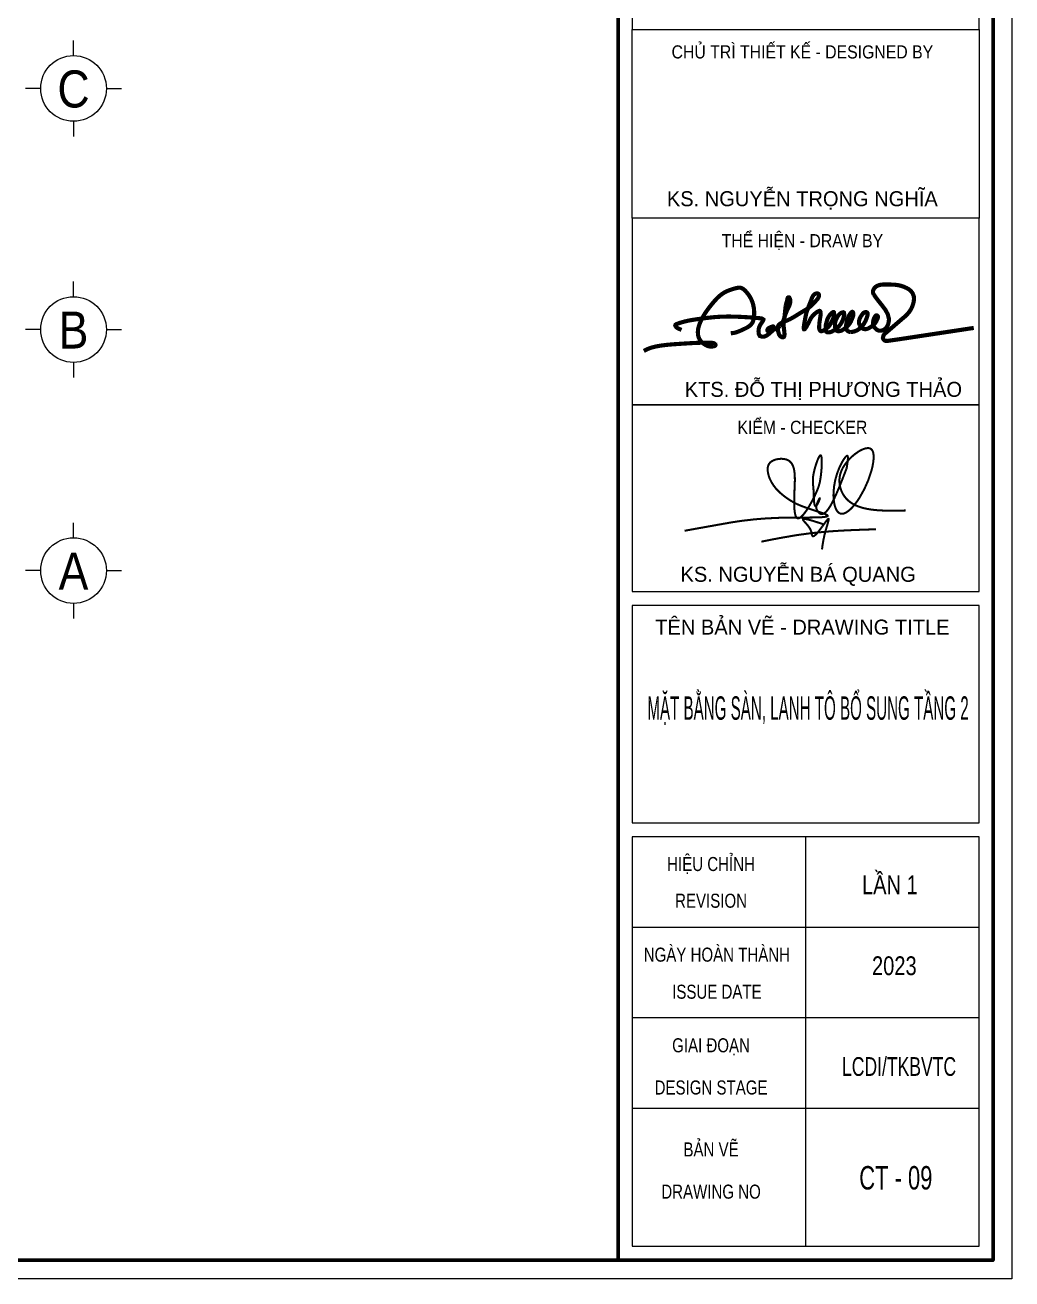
# Model space of a CAD drawing. Header units: millimetres. Extents: x -519517 to -431282, y -372679 to 113618.
# Drawn here: x -446014 to -431282, y -291019 to -272295 of the extents above; entities that cross this region are included whole.
import ezdxf
from ezdxf.enums import TextEntityAlignment as Align

# ---------------------------------------------------------------- set-up
doc = ezdxf.new("R2010")
doc.units = ezdxf.units.MM
doc.header["$LTSCALE"] = 5
doc.linetypes.add('CENTER2', pattern=[28.574999999999996, 19.05, -3.174999999999999, 3.174999999999999, -3.174999999999999])
doc.layers.get('0').update_dxf_attribs({"linetype": 'CENTER2'})
for name, color, linetype, lineweight in [('Khungten_LCDI', 7, 'Continuous', 25), ('LC ISO', 153, 'Continuous', 13), ('LC Net dam 1', 30, 'Continuous', 30), ('LC Net manh', 9, 'Continuous', 5), ('LC Net thay', 7, 'Continuous', 25), ('LC Text1', 3, 'Continuous', 20)]:
    doc.layers.add(name, color=color, linetype=linetype, lineweight=lineweight)
doc.styles.add('Khungten', font='VHAVAN.TTF', dxfattribs={"width": 0.9, "height": 5000})
doc.styles.add('LC 1', font='VHAVANB.TTF')
doc.styles.add('Title', font='VHBLACK.TTF')
doc.styles.add('VnAvantH', font='VHAVANB.TTF', dxfattribs={"width": 0.6})

# ---------------------------------------------------------------- blocks, each defined once
blk = doc.blocks.new('NGUYEN BA QUANG')
at = {"layer": 'LC ISO', "const_width": 54.00000000000001}
for points in [[(906.2382642981156, 1113.709387272364, 0.006821204782074861), (929.3664235677952, 1272.305725077778, 0.01177449647206627), (936.5019769520677, 1340.159588555165, 0.02626635318712198), (938.3232988356631, 1394.280285522138, 0.05210349315538394), (935.1362116969995, 1423.104631731956, 0.0767832397537057), (930.4281799584005, 1435.645017707051, 0.1639711312044803), (923.3951719382512, 1442.177143333858, 0.1700421894479598), (913.8775669745028, 1442.260324681876, 0.0804787467134827), (902.0638656233914, 1436.194729996001, 0.05585002304775516), (880.7169085219448, 1416.791003873979, 0.03105632320966718), (847.1146505125016, 1374.620668712159, 0.02520316896245004), (790.7418576052241, 1285.532951687463, 0.1161289833232784), (556.192337452052, 475.6461918307759, 0.0619740878534032), (575.4511275624354, 166.4681158607418, 0.04536466506679582), (610.1467278384062, 47.08867641887628, 0.07067632808432932), (659.9036252752649, -41.19088657893008, 0.09141479981049583), (709.7219259955036, -85.57871332007926, 0.146905103300193), (783.412819844516, -103.8065416412719, 0.06844753349195222), (832.8775032239337, -94.80129903793568, 0.04963584310175265), (885.4953169405726, -71.99952171795303, 0.05398590251606135), (978.4340931241004, -6.039094294857932, 0.02920929145936803), (1055.770838223843, 69.23858372721588, 0.02130438572321334), (1134.093271468044, 161.970414266194, 0.02549093279238358), (1250.056426366004, 328.6372853993089, 0.06887327965480822), (1560.71755165333, 1026.698734858248, 0.01772986867585869), (1596.423822711118, 1171.049911345006, 0.03769732555598621), (1623.732949080271, 1368.210435102461, 0.02903705367099926), (1623.492576731731, 1452.896334537509, 0.04287987065683749), (1612.707492836858, 1525.13190782693, 0.06672644180491556), (1590.416631502465, 1582.526591583446, 0.1004945659195724), (1555.658926835376, 1622.689822419576, 0.1118714799712033), (1507.790730536906, 1643.611139487417, 0.05463110627537568), (1469.293329368144, 1647.092779967352, 0.04117910092137147), (1426.369218068912, 1642.780848260212, 0.04560995381358889), (1355.263866422441, 1622.789591019449, 0.04967005442666559), (1224.85958513983, 1557.559348550218, 0.109428770350453), (829.0577193203226, 1164.446508786263, 0.05046970122450359), (753.1878892433433, 1012.310292445298, 0.3681263292270148), (1079.034315203307, 155.7475817831291, 0.04065477441221551), (1222.588264185588, 89.57206983858487, 0.03144098274845051), (1382.567851312071, 41.73820587448427, 0.02350305092233591), (1556.509230861129, 9.494742693699664, 0.01708387394488401), (1741.948557111127, -9.909566900751088, 0.01193550630204759), (1936.421984340452, -19.22597010593745, 0.009133379972890996), (2205.51443450256, -20.71078428751207, 0.002915431525694136), (2480.447111560394, -15.67412363161566)], [(-3415.742459651906, -556.7514558557596, -0.001023268828116874), (-2230.73197725003, -344.8015073748538, -0.00838490452658571), (-1868.521439806333, -289.1159269686614, -0.02611389208118788), (-905.2891554434455, -211.6814682685072, -0.007165948777721536), (-491.0001880329091, -204.5163767106133, 0.001773479576378031), (-48.71086073680999, -203.1471858338919, 0.00973610555286447), (199.6393093123679, -196.9934690528898, 0.02577296845578685), (331.4393863478017, -185.5494115001929, 0.05446494388398628), (383.4665701761078, -173.3240845330583, 0.09182996763057781), (396.74730456418, -165.5638024612854, 0.3862621601166717), (398.8951636805486, -151.6118274983601, 0.1297930560241622), (378.6911755427227, -134.7095362617983, 0.0368009035836649), (321.0605493690655, -107.8264300745504, 0.01612787132439147), (183.7681661881652, -59.20729604910593, -0.006735657259071316), (-182.9539282377555, 61.67741038647364, -0.02392360503478572), (-416.3827062858982, 154.3740509006311, -0.04678547136346928), (-684.018369304581, 310.309586718824, -0.04150942969645631), (-918.4566112378343, 503.4894580390828, -0.09267804553477087), (-1135.537844303098, 812.5426166584948, -0.07777848738319518), (-1198.611427295215, 1035.063237065042, -0.07010647017399217), (-1195.551406124149, 1141.488491662225, -0.2015724058602932), (-1106.260531183911, 1285.650931672368, -0.09188682522042661), (-982.2227683426909, 1343.149300428951, -0.1188505876684561), (-731.8352708703042, 1351.425179531914, -0.227561029150303), (-542.7326310702765, 1207.756841431808, -0.05571639582425443), (-508.2293968836839, 1120.818865340465, -0.03574126413348661), (-487.4975763470256, 1018.975198905071, -0.02275654796647826), (-477.6939686054584, 904.4984659980109, -0.01867768323706646), (-477.259454113916, 714.0677317237132, 0.005361486166948599), (-492.6080748176137, 294.090697506821, 0.0225005832147527), (-487.0213185714547, 24.79991792020155, 0.02495605311934028), (-473.7789010750657, -85.49479227937991, 0.05187800990696231), (-451.2908626736407, -168.8656130375748, 0.08400365225806575), (-427.3289061583901, -208.9018523251871, 0.3026989583961548), (-372.1687413219161, -224.1417100875988, 0.09102839739786561), (-330.8322856532441, -203.5108787281788, 0.04576941829780168), (-284.8151406770594, -164.0440301059571, 0.03140743097482861), (-218.3378388451911, -87.18964781917748, 0.0264731876660429), (-113.6651239115272, 65.8979201776092, 0.03887828751683983), (123.9474605443665, 530.2758222458069, 0.0633875373591097), (206.6182869370914, 831.332869242091, 0.03037666214562491), (242.6143374946241, 1235.635993007862, 0.01939502723221942), (241.3568486632939, 1350.386835473095, 0.05085700761156814), (230.7066233511541, 1429.385620400688, 0.08925886774017966), (221.3408620441005, 1450.651058408141, 0.446192699033484), (201.6803199312762, 1454.428646674874, 0.08967016257334362), (185.0045353355399, 1437.581856018543, 0.04831518423442303), (156.1810004511462, 1387.977249124146, 0.0245678345197167), (114.1570094655926, 1287.599130742281, 0.0370870105852887), (24.37014530329543, 971.10249290918, 0.06811048506690111), (6.634936000578818, 722.0080484465288, 0.007403814394553052), (18.86254756404196, 571.4922636943229, -0.009820520249535426), (27.02575199130479, 442.1574602796463, 0.01377480187220938), (37.76570182202704, 214.3319147947477, 0.02399139652713657), (45.68948435918901, 153.6963684717775, 0.06864153187625571), (58.13497058269786, 112.5024933191889, 0.1684949314484489), (71.28458569604845, 98.62060262821615, 0.1904720302184289), (82.1983419411863, 99.12544360134052, 0.1357525685473833), (102.1500783606516, 116.4798127115355, 0.0425465264384966), (133.0607046513232, 164.890999053925, 0.03724681052758359), (184.7513077614894, 280.2390169332793, 0.08346179489859955), (192.0964624564749, 310.3624427118921, 0.7523962487026183), (188.5505708976125, 311.1480921158509, 0.07710326428576783), (169.9386847160185, 286.3506420671183, 0.06777754869053806), (106.2762584052598, 134.8627856008243, 0.07964221606168705), (97.11803217812485, 52.09558397092042, 0.07615012902177906), (107.1749798443016, 11.77334379710373, 0.09081810996018269), (167.5601890659964, -77.41382955442532, 0.1629918974448149), (232.5434472569013, -110.7428657877899, 0.1345345907090543), (286.9619776733834, -101.1632698900648, 0.04613473089311346), (314.9148386494944, -85.2917059364263, 0.05889992605639312), (372.1858511918817, -33.20172897129669, 0.03344636081905821), (431.1147165937909, 43.59513613561285, 0.02049285360898499), (491.5063933423044, 142.1921966617228, 0.01893084446634921), (584.4100264305725, 324.6047635312425, 0.012314747466873), (711.5809894745271, 616.9930712472124, 0.006261975924166463), (906.2382642981229, 1113.709387272364)], [(273.5069862953005, -379.6265265482361, 0.002583589471149279), (98.6858570232107, -322.4545898970973, 0.004829212876138576), (-9.140757654258778, -288.9516493468836, 0.009549268742896229), (-103.8861650758427, -262.3662346226047, 0.02018964512143505), (-180.3178823391918, -245.4653560545412, 0.02039080733822667), (-210.030956254539, -241.5113085573539, 0.03779208156076497), (-233.2034265419488, -241.0160239730612, 0.08389058355718805), (-249.181232838615, -244.3253785930283, 0.1298664005104537), (-256.0496311302068, -249.512255242269, 0.1706472609568477), (-258.2271902573821, -257.1797134181252, 0.0741418097433781), (-256.9367273477883, -263.7414758689119, 0.04333022544378234), (-253.4272373590329, -271.4926647789835, 0.03898213506768449), (-240.4898578920383, -290.4152512596047, 0.01838143936715648), (-209.4114435354877, -326.6878785700246, -0.00614457368808996), (-154.9314100915108, -387.9240764445276, -0.01716142362355488), (-111.5782992732311, -441.9616064683651, -0.02917932746616484), (-72.33556495999619, -501.6273440412187, -0.05627668711859957), (-39.24854109179068, -576.7616233160952, -0.02541612563918485), (-31.07435968748905, -610.0984959667257, -0.003247426930573574), (-23.54134462146067, -651.5856609328766, 0.03331552814876149), (-17.5691758126286, -676.7936901688226, 0.05563147195772989), (-12.21683856116397, -689.2109160313266, 0.08752108743613793), (-5.285343057799764, -697.5322425993509, 0.158279770782921), (7.912478522084712, -702.7649958976835, 0.07776982487074056), (18.42066456134125, -701.7802183550375, 0.05149525642811281), (30.17063013827101, -697.5044527213031, 0.04838032487659783), (49.88779429096394, -685.4595185412618, 0.02792000497866766), (71.79179451411983, -667.3966761485208, 0.02121534791074225), (103.7692175545471, -635.3898742488818, 0.01275748010887483), (138.1231757512614, -596.1361972852028, 0.01135363225152305), (192.2211496975924, -527.9823266261083, 0.005945326491445629), (264.6100631347999, -430.155121290969, -0.007903619690714288), (359.7145691134028, -300.5607676876243, -0.01148330057469655), (384.3675966664359, -269.8244740601804, -0.02782250004930501), (404.0571742248776, -248.6063577198365, -0.06696102629205983), (415.0476274738921, -240.1255715803418, -0.1235452428722631), (420.3737641911757, -238.4734149208816, -0.248584094680431), (423.9742472370144, -240.3082719536324, -0.1208396114824122), (425.8282025436438, -245.6936594908475, -0.06459661312201433), (425.6305849657874, -259.8493048307719, -0.02700827915941287), (420.5898580810153, -288.5259679210722, -0.01130616100148826), (411.1827610912896, -326.251105666277, -0.007084813019538475), (384.0403472986018, -419.4460164386837, 0.007773290434898449), (340.101061963107, -568.922981152893, 0.03161987238243393), (265.5989171810015, -923.0332083953544, 0.004794833107784158), (247.7879085281857, -1054.90964259312)], [(-1368.076078839847, -846.5769282116671, -0.004051470173590949), (-800.4800903758942, -737.2419130066992, -0.02638426695731388), (342.335443126276, -582.3521773445827, -0.006338858096324619), (726.2489689903141, -555.6118707723508, -0.004215207665118923), (1111.128757939417, -536.955526556645, -0.002629152913625729), (1689.414704448123, -517.0549725896271)]]:
    blk.add_lwpolyline(points, format="xyb", dxfattribs=at)
blk = doc.blocks.new('CK THAO')
at = {"layer": 'LC ISO', "const_width": 60}
for points in [[(21873, -82516.5), (21924.49245244865, -82491.48310041524), (21949.89648670994, -82480.92774329885), (21968.99353333256, -82474.01487025728), (21981.04237899887, -82470.0547453236), (21990.58768418347, -82467.11923826065), (22001.23201307422, -82464.04211422833), (22014.26782260224, -82460.5363894281), (22024.60823726863, -82457.94566255245), (22037.37801075747, -82454.95848199574), (22057.15047079375, -82450.74735744444), (22068.02315731006, -82448.62200752163), (22079.81286972072, -82446.45191371176), (22096.76104069723, -82443.54796631228), (22128.94183523781, -82438.5963080667), (22158.62508387734, -82434.56585331164), (22189.03803444053, -82430.91013418691), (22205.40696445529, -82429.12059525833), (22224.51697925455, -82427.17294854432), (22243.93928424179, -82425.33468338265), (22262.02029254565, -82423.73713918464), (22279.97948948614, -82422.24566264419), (22303.56843139337, -82420.40939812077), (22335.90018537153, -82418.07032296936), (22363.04802304882, -82416.21725596837), (22376.05633737208, -82415.35213121709), (22394.47650777565, -82414.14110325901), (22447.88603236436, -82410.6981638741), (22470.45573489956, -82409.28515252186), (22493.55265418666, -82407.87304327238), (22518.40667677132, -82406.39866861608), (22535.41046787731, -82405.4209177492), (22561.39112546433, -82403.98249012725), (22594.88756076767, -82402.24240534537), (22630.04814088243, -82400.58084295089), (22651.00755876348, -82399.68488435903), (22665.98456968791, -82399.09389115886), (22681.46632156982, -82398.53049480387), (22688.01024524011, -82398.30794653499), (22696.01723522814, -82398.04900872169), (22704.49389485676, -82397.79167118395), (22709.0045623946, -82397.66208042583), (22714.99994815817, -82397.49804816415), (22720.99610658917, -82397.34370281498), (22728.99216968779, -82397.15364420786), (22735.98981198816, -82397.00279359015), (22743.48837472077, -82396.85800093827), (22748.99614664686, -82396.76327446906), (22755.49529821131, -82396.66474813352), (22768.00248775648, -82396.57044190168), (22776.49232123639, -82396.27431855869), (22788.45625563417, -82395.90131611697), (22796.47468312579, -82395.71111039443), (22808.49708960506, -82395.5682808618), (22816.50449866599, -82395.5988792793), (22822.0069863232, -82395.69143460186), (22831.02253304404, -82395.99000795394), (22831.02253304404, -82395.99000795394), (22843.47960014209, -82396.75541813893), (22860.41640807824, -82398.59741201423), (22874.69315236186, -82401.02249078867), (22884.74396499469, -82403.3878632335), (22887.8720749622, -82404.37222137507), (22889.34864322378, -82404.90284096354), (22889.34864322379, -82404.90284096354), (22891.82097682336, -82405.90757044949), (22893.23179252389, -82406.55669162342), (22895.39924690948, -82407.68067925477), (22897.30030502008, -82408.8137332426), (22899.01713391631, -82409.97619572582), (22900.44945336059, -82411.0631994536), (22901.81283784585, -82412.21131290459), (22901.81283784566, -82412.21131290443), (22903.10193008259, -82413.40888689425), (22903.10193008259, -82413.40888689425), (22904.56538038549, -82414.94197446114), (22905.97004916829, -82416.52468766479), (22907.08094972033, -82417.93953206125), (22908.27948683112, -82419.64529453662), (22909.75921087983, -82422.12826291459), (22909.75921087983, -82422.12826291459), (22910.45109349539, -82423.52246255577), (22911.27693422477, -82425.57643802602), (22911.56204937899, -82426.4822399904), (22911.68921426443, -82426.95168679763), (22911.82699983818, -82427.537187455), (22911.92133835124, -82428.01418392011), (22911.93831121833, -82428.01018970388), (22912, -82428.5), (22912.10286138076, -82429.49349686033), (22912.12415217955, -82429.99738012375), (22912.10153486595, -82431.0067727354), (22912.05695336997, -82431.50637716604), (22911.75688396204, -82433.06127217368), (22911.63144121051, -82433.54078518364), (22911.63144121051, -82433.54078518364), (22911.05319300794, -82435.02507675282), (22911.05319300794, -82435.02507675282), (22910.68043764991, -82435.70167317649), (22909.92641649522, -82436.94806461083), (22909.51037625028, -82437.50809866084), (22909.51037625028, -82437.50809866084), (22908.58970182464, -82438.58374353845), (22908.09332759735, -82439.0943697458), (22907.57814254691, -82439.58510178508), (22907.04759297201, -82440.05554312137), (22906.50467647216, -82440.50582211954), (22905.95194402991, -82440.93643278994), (22905.6290460842, -82441.17648642971), (22905.05734393375, -82441.58292758708), (22904.48100260451, -82441.97104095295), (22903.53912993865, -82442.56459310075), (22902.5709640491, -82443.12934056332), (22902.5709640494, -82443.12934056313), (22901.58571755321, -82443.66369491859), (22900.38716281176, -82444.26663303627), (22899.38994510764, -82444.73401626784), (22897.76728674903, -82445.43727133205), (22895.88004757584, -82446.17896208943), (22892.31185714505, -82447.40023466446), (22887.4422921148, -82448.77152485427), (22881.99992373011, -82449.9996204642), (22873.28743207677, -82451.46504696226), (22867.51727104703, -82452.16483927904), (22860.48440197927, -82452.76997894299), (22854.50317895612, -82453.08499251277), (22848.49873043268, -82453.21215349731), (22835.02386440798, -82452.70901175465), (22823.21910333489, -82451.223551928), (22809.47683196759, -82448.08081940873), (22799.0111151803, -82444.62646212569), (22784.851723207, -82438.66342062126), (22775.85974295854, -82434.2927436913), (22767.5992473748, -82429.91417111826), (22755.44043041212, -82422.79096595012), (22743.30261212081, -82414.78170596765), (22731.39099928814, -82405.89577880625), (22720.99610658917, -82397.34370281498), (22702.74958224565, -82378.56645453049), (22694.93399126383, -82368.81099522536), (22680.44047756035, -82346.11636951403), (22670.23654024629, -82324.07465232007), (22663.45397703411, -82303.24744857565), (22658.78766615438, -82280.1738897382), (22658.78766615438, -82280.1738897382), (22656.60130515491, -82245.07210590104), (22657.92663919144, -82221.9426994844), (22661.8469742437, -82194.99847168851), (22670.49471295938, -82159.16101856616), (22678.9405602289, -82133.02952638218), (22692.75880586797, -82097.82506514262), (22716.56531532546, -82047.56692652583), (22727.54357282378, -82027.10704276673), (22764.08683222419, -81966.97590804177), (22795.99805342214, -81921.08129033537), (22795.99805342214, -81921.08129033537), (22827.7168134263, -81879.11876209472), (22851.66684004182, -81848.94054556514), (22866.36951691161, -81830.89244388582), (22866.36951691161, -81830.89244388582), (22885.5549069408, -81808.04706992811), (22885.5549069408, -81808.04706992811), (22905.50037238339, -81785.354961865), (22905.50037238339, -81785.354961865), (22924.18699676942, -81765.24258973642), (22924.18699676943, -81765.24258973642), (22943.12664665217, -81746.11692940834), (22954.44564894745, -81735.33053624848), (22968.17541543889, -81722.91885065401), (22979.82369319485, -81712.97966490367), (22991.8060030762, -81703.33040841842), (23006.86904678822, -81692.0355515949), (23019.16637993749, -81683.50739988273), (23032.96830998878, -81674.67721931021), (23046.5322391645, -81666.75966701824), (23068.1114971574, -81655.6398147542), (23085.06186385441, -81647.9767280208), (23104.84713629285, -81639.98158587271), (23126.83928682795, -81632.03155307709), (23143.64728984651, -81626.45874596493), (23161.24967995834, -81620.96364127807), (23173.93486323568, -81617.16051449861), (23187.62289153866, -81613.15871904585), (23203.68273905668, -81608.69260096604), (23221.96597185019, -81604.33606709799), (23231.91541086022, -81602.48223905875), (23238.50244639762, -81601.51907569589), (23238.50244639762, -81601.51907569589), (23239.98035430295, -81601.33584087135), (23241.51755587609, -81601.15890817888), (23243.4953302712, -81600.9524537592), (23244.9834538597, -81600.8133730037), (23246.01842519921, -81600.72512855552), (23247.01106445637, -81600.64718783826), (23248.5027697347, -81600.54267881693), (23249.99747881473, -81600.45356289344), (23249.99747881473, -81600.45356289347), (23251.49481607998, -81600.38041999876), (23251.49481607998, -81600.38041999876), (23255.00451231917, -81600.27500980084), (23257.9978810723, -81600.2621901729), (23262.50541007213, -81600.38676569561), (23264.49995966132, -81600.50060662381), (23264.49995966132, -81600.50060662381), (23267.572513862, -81600.75103090316), (23276.58623189884, -81602.06310428627), (23285.69181032133, -81604.40066161312), (23309.53524205761, -81616.20272322763), (23316.66387747516, -81621.28429955167), (23325.79269051735, -81628.73798879702), (23335.91704991915, -81638.10912121297), (23344.30715312435, -81646.59994407167), (23350.65670623565, -81653.35521050288), (23358.24398105851, -81661.73854053086), (23374.74481828367, -81681.29190001324), (23383.23107065067, -81692.17273382563), (23393.35979392922, -81706.04408226845), (23401.12755430258, -81717.44784910328), (23417.0891166632, -81743.53670408494), (23425.93830058316, -81760.02262380351), (23439.55433322441, -81789.59728923975), (23447.71377767519, -81811.05556725702), (23455.94692994224, -81837.55300171008), (23455.94692994224, -81837.55300171008), (23467.45958558332, -81893.43506163669), (23471.87177619102, -81942.8083346537), (23472.2455878759, -81957.9975418585), (23471.95962526665, -81981.53268276654), (23471.18579532591, -81997.4486299138), (23468.91000038835, -82023.71504876553), (23468.02989010171, -82035.01599884967), (23464.7462988731, -82053.45412671994), (23464.7462988731, -82053.45412671994), (23459.05497489389, -82078.4314335279), (23459.05497489389, -82078.4314335279), (23450.88560507509, -82100.75794353924), (23424.06850732419, -82138.55274274401), (23400.57387358231, -82158.22092653703), (23372.0923620763, -82176.1402081044), (23348.13471390501, -82188.70416980915), (23348.13471390501, -82188.70416980915), (23294.60858703883, -82213.87283384555), (23256.46100291636, -82231.25627647874), (23196.45410182265, -82252.41351706168), (23153.93195430032, -82258.82349984086), (23134.07262364188, -82259.4615494258)], [(25205.23631937751, -81699.57266732487), (25201.03316173798, -81691.74747040347), (25195.85207240209, -81678.8912833912), (25193.76257386631, -81670.12215378338), (25192.96477885132, -81660.98396355203), (25193.4229019097, -81652.49102158424), (25195.34927381, -81642.21826373164), (25198.68181822552, -81631.96482074383), (25202.59077256039, -81623.33158410768), (25206.4471927339, -81616.51757444446), (25211.73799397809, -81608.81587948128), (25216.54881925211, -81602.92033159874), (25223.54289109326, -81595.6480555606), (25234.06629999296, -81586.73336438742), (25242.06189232755, -81581.14166842109), (25251.06695731069, -81576.18642854858)], [(25242.06189232755, -81581.14166842109), (25260.07202229384, -81571.23118867607), (25284.3503244588, -81562.22012970994), (25308.53821475278, -81556.97482234031), (25341.01933313048, -81553.97332726752), (25378.48150263756, -81553.72884453884), (25412.4318006595, -81554.23871978674), (25449.89424351065, -81554.7654852373)], [(25449.89424351065, -81554.7654852373), (25510.78544174806, -81557.61274407385), (25568.03543198478, -81565.65512341053), (25602.8185531924, -81574.42714722159), (25641.82089495147, -81587.95160786573), (25683.39244986834, -81606.69037279444), (25714.58621278758, -81624.9347323001), (25744.11927007591, -81649.58872955506), (25767.28995741897, -81680.46591995639), (25783.81222504374, -81721.92589399377), (25787.64239959327, -81755.96304000473), (25783.51270038911, -81800.09170971709), (25773.74240978152, -81840.81149017096), (25759.14206902165, -81880.75264003716), (25741.5735647934, -81916.10205301433), (25721.66305741503, -81947.45218493936), (25684.92674286144, -81991.29185173863), (25660.01403040948, -82015.12159795531), (25602.93239933496, -82062.84997223105), (25359.96183712083, -82272.16149713431), (25344.68247613945, -82294.55644548227), (25336.48441592554, -82328.62274253053), (25341.99934062047, -82345.50035471504)], [(23847.0462052368, -82156.39172102665), (23862.88208290825, -82135.2751445946), (23876.12033105419, -82115.19891003707), (23884.50375614032, -82099.48471001285), (23894.05791429191, -82078.13883334876), (23903.14024328039, -82054.26224215997), (23912.21422275341, -82027.57700713926), (23923.70109148082, -81992.56881769357), (23931.73313982112, -81969.36244320316), (23947.13180819541, -81930.78219832454), (23960.28890989116, -81903.3939612305), (23972.20240382496, -81879.58734043119), (23980.74827624127, -81861.22719904371), (23990.74224650718, -81834.45885410848), (23997.01124774089, -81803.65928896329), (23994.08128901143, -81774.82547233754), (23992.40529123931, -81768.47660722064), (23991.46971510715, -81765.51005290997), (23990.20657824886, -81761.92306399236), (23988.73827595049, -81758.19357272542), (23987.31133932116, -81754.90589060319), (23986.35669520024, -81752.8528972184), (23985.36186279629, -81750.81796804492), (23984.12028790927, -81748.40712767898), (23982.27845819765, -81745.05541518927), (23980.18980973836, -81741.5657424277), (23977.5, -81740), (23975.94484919546, -81739.09474430053), (23973.5, -81739), (23967.5, -81739.5), (23958.51438191575, -81746.23921356318), (23958.0454282324, -81747.66667949605), (23957.06748344582, -81751.01885060467), (23956.40024661488, -81753.47357973598), (23955.49580033398, -81756.99895376198), (23954.74922973509, -81760.05962610919), (23953.833661529, -81763.96161735733), (23951.66610241446, -81773.51873604144), (23948.99139350721, -81784.99794041186), (23946.27600767055, -81796.0692925754), (23946.27600767055, -81796.0692925754), (23942.95608733592, -81808.98848757667), (23942.95608733592, -81808.98848757667), (23938.39930531295, -81826.16443887235), (23938.39930687772, -81826.16443297423), (23936.81193014579, -81832.18988636574), (23935.29806439696, -81838.06870048282), (23933.04527229639, -81847.27605142817), (23933.04527229639, -81847.27605142817), (23930.6420843763, -81858.22412117843)], [(24344.34634898882, -81697.45629441728), (24337.37020480001, -81703.38943409303), (24327.94145311485, -81713.95548836605), (24313.24343766117, -81739.60796194743), (24305.87174723345, -81758.18183894272), (24299.46479367324, -81776.20158916256), (24289.79205919841, -81802.0047528038), (24281.72144947669, -81822.18239174692), (24281.72144947669, -81822.18239174692), (24263.94176331273, -81864.97576238944), (24229.5902967787, -81961.54426438789), (24221.41688524282, -81996.69333252465), (24216.67264717087, -82020.13174415175), (24199.63096430479, -82109.0152567103), (24194.36235910989, -82145.6852600711), (24192.50997551733, -82160.76952904552), (24191.47174691158, -82172.10759844295), (24190.98405009685, -82181.51284318141), (24191.04765935884, -82189.9723349734), (24191.9472960585, -82197.51155687128), (24191.9472960585, -82197.51155687128), (24194.93729453356, -82203.58260102631), (24198.85548269214, -82204.01672552273), (24203.56205817299, -82201.54382595367), (24210.48536228251, -82193.2881578978), (24214.55670378362, -82187.9454187228), (24217.10855176708, -82184.37560173278), (24220.30969874083, -82179.70157051629), (24222.75026071561, -82176.01090368237), (24225.15422966063, -82172.27985272004), (24227.74909397652, -82168.15488574519), (24229.86419919956, -82164.72245454523), (24232.08605920509, -82161.05161846476), (24233.92796703392, -82157.9574424894), (24236.05647614893, -82154.32307981768), (24237.9779405902, -82150.98739217878)], [(24355.25636834535, -81802.66959065491), (24377.28217079653, -81779.5774896303), (24397.55514096194, -81753.0822696901), (24411.16317051014, -81723.66886506362), (24410.12228426814, -81700.281118131), (24402.9157783387, -81690.0890174318), (24402.9157783387, -81690.0890174318), (24395.67365661995, -81685.12487853083), (24383.96976332775, -81682.50548675339), (24373.60557078422, -81683.50287187735), (24364.13092520736, -81686.34011281293), (24352.27676726953, -81692.12355216523), (24344.34634898876, -81697.45629441732), (24337.37020480001, -81703.38943409303)], [(25195.48799515851, -82089.64111280754), (25194.50185417388, -82102.00007325574), (25194.63361394465, -82115.96140620619), (25199.37246426485, -82138.34638703622), (25203.70053084798, -82153.97398009735), (25210.9457837874, -82167.93003837456), (25218.43390986171, -82179.04933729018), (25232.63067231804, -82195.34931715822), (25250.19654256515, -82209.70412687518), (25268.42160173318, -82219.20486225825), (25286.82015950735, -82223.761461325), (25304.84771807041, -82223.89272068118), (25329.04547347527, -82218.63526390665), (25348.90569161786, -82209.97814258229), (25372.37724951801, -82193.64919378163), (25389.04565309203, -82175.92124057244), (25403.83052789898, -82151.90724468502), (25411.68878404494, -82133.2481485172), (25420.32827830272, -82102.26388598284), (25425.71660104028, -82055.56341586767), (25406.4895624234, -81983.14986116423), (25372.93792759149, -81920.70413901783), (25318.9923475262, -81849.66929868767), (25273.03787874067, -81792.3908384625), (25233.14579880796, -81739.93328919871), (25205.23631937751, -81699.57266732487)], [(23930.6420843763, -81858.22412117843), (23930.6420843763, -81858.22412117843), (23926.79037024394, -81881.17785358237), (23924.96037904885, -81895.83670232553), (23922.30004927528, -81922.02807643951), (23920.85082349462, -81937.7173039262), (23916.82797573103, -81976.41345190772), (23898.46039356319, -82128.53117849206), (23899.44091685952, -82154.5705169792), (23902.32997976512, -82184.75715667177), (23906.61379021521, -82218.62250175275), (23906.61379021522, -82218.62250175275), (23909.90170062624, -82247.60244027094), (23911.35451854522, -82270.50356695105), (23910.79725197184, -82289.32833217789), (23910.34768434231, -82293.04946449478), (23909.76780253758, -82296.55108351738), (23909.00919168017, -82300.00231111955), (23908.33027000568, -82302.44813033816), (23908.33027000568, -82302.44813033816), (23907.30164549127, -82305.42260855639), (23906.42946595878, -82307.46712857444), (23906.42946595878, -82307.46712857444), (23904.98525900492, -82310.18909136964), (23903.24565367197, -82312.69626167424), (23899.05578558446, -82316.58372600735), (23897.50183640618, -82317.50351833945), (23896.06908951069, -82318.16872423004), (23896.06908951068, -82318.16872423004), (23895.02008764561, -82318.55960582929), (23891.48366234457, -82319.38158731892), (23889.50316936089, -82319.56461137318)], [(23936.24167577773, -82080.59868914564), (23963.55235491851, -82068.93461732497), (23984.31963405365, -82059.15224869178), (24000.27578795932, -82051.10361482283), (24021.16525236779, -82039.89566308465), (24041.20180987563, -82028.48928028897), (24067.34403501404, -82012.8039176668), (24084.92506367954, -82001.88054759738), (24115.87935769864, -81982.30953395566), (24136.50860856675, -81969.31394596232), (24158.9073341371, -81955.520488222), (24185.27911688167, -81939.98592622913), (24207.29286383447, -81927.373915582), (24250.8806260868, -81900.32724917436), (24282.05056730875, -81875.99047253224), (24307.76316785523, -81851.76295677116), (24333.11646604465, -81825.63387203055), (24355.25636834535, -81802.66959065491)], [(24237.9779405902, -82150.98739217878), (24246.63501601025, -82135.3051177333), (24252.8528214401, -82123.40123051453), (24261.5364636129, -82106.04351845286), (24269.35305004957, -82090.04642314762), (24275.73104642505, -82077.11524777586), (24281.53729759202, -82065.7357938122), (24292.00932853298, -82046.80088452439), (24298.70801029449, -82035.98473210777), (24308.23374829727, -82022.3016946039), (24321.15773520775, -82006.33381631726), (24330.86002745431, -81995.87370045761), (24343.51321931175, -81983.72845601008), (24353.78686128515, -81974.8462973252), (24367.92304525123, -81963.73514071965), (24369.61441207873, -81962.4782259554), (24371.30620780872, -81961.23486486693), (24374.13391437117, -81959.18652141106), (24376.73564166934, -81957.3334907839), (24392.90394638066, -81946.01611353742), (24402.96642045015, -81940.93090556322), (24404.80414691209, -81940.06758267195), (24404.80414691209, -81940.06758267195), (24407.47255376575, -81938.93093123575), (24407.47255376574, -81938.93093123574), (24411.05104887782, -81937.66753284172), (24411.05104887782, -81937.66753284172), (24415.52026253147, -81936.63976976315), (24417.49718263021, -81936.44377557623), (24420.49132283692, -81936.5617627122), (24422.49587887904, -81937.01293517886), (24423.95265162377, -81937.59661475976), (24426.04702142581, -81938.94193707978), (24427.58995836644, -81940.41958490362), (24430.25182107321, -81944.36944217075), (24431.38271999267, -81946.84589258752), (24432.91957213267, -81951.52147470714), (24433.73750844962, -81955.0524139443), (24434.41092676636, -81959.01273377745), (24434.89435585909, -81963.05915146503)], [(24415.19178005921, -82196.57328590541), (24421.68858866803, -82213.94946228519), (24426.88234655634, -82221.59766780572), (24433.1775118644, -82227.51596040322), (24441.52525803907, -82230.8379835119), (24450.40116860208, -82230.78623183558), (24457.17568129079, -82229.34173311527), (24466.67766584994, -82225.90143929032), (24473.68129952245, -82222.41901614497), (24488.70536988217, -82213.04632325389), (24499.17148920262, -82205.73791738837), (24499.17148920262, -82205.73791738835), (24519.59877511433, -82190.34225690097), (24535.71976934995, -82177.39526703111), (24555.87686943183, -82157.74661764136), (24566.33102026893, -82143.39388259413), (24574.88594941876, -82128.3802021932), (24583.0350511066, -82112.70625682027), (24591.90510938378, -82096.22113699758), (24600.54741830608, -82080.2919873737), (24609.35557537416, -82062.93179547635), (24616.84673574235, -82045.25638091593), (24623.36834936107, -82024.62430230946), (24627.5475002573, -82006.00890218947), (24630.75243767329, -81981.48508216348), (24629.33477286928, -81960.86294655553), (24627.43315284712, -81956.72672873134), (24627.43315284712, -81956.72672873134), (24627.43315284712, -81956.72672873134), (24623.45278056995, -81953.65498697624), (24620.02814945897, -81953.34412591613), (24616.0703715277, -81954.21010763163), (24610.80700565446, -81956.56453904563), (24605.78463795241, -81959.65456727048), (24599.78755985904, -81964.10875163402), (24594.53597294998, -81968.54064501858), (24589.05866699246, -81973.60132454375), (24581.64066553067, -81981.0817887755), (24576.63294927436, -81986.51534307639), (24566.02377033567, -81999.10101962578), (24558.30149830266, -82009.41849446397), (24548.23830928644, -82025.1074114302), (24538.66084661008, -82043.9508221908), (24530.7991750887, -82064.27982120427), (24523.65826584619, -82087.47851240046), (24518.07625582245, -82107.07702797794), (24512.76245831553, -82127.56175453508), (24508.74447077288, -82147.5561875656), (24506.60444321918, -82166.80778986908), (24507.69903475248, -82199.310866989), (24510.36540445661, -82220.72721331098), (24518.05514340735, -82238.59517062407), (24529.43961012403, -82245.6804803597), (24538.97937271419, -82247.68877701202), (24551.58792762687, -82247.89328860953), (24564.32907420454, -82246.28578989959), (24592.17912904899, -82239.05812280589), (24627.06862744407, -82218.11651871193), (24653.55401180678, -82199.80600535183), (24653.55401180678, -82199.80600535183), (24682.88855915523, -82176.25721461621), (24703.0917837247, -82156.23074059482), (24722.46996118312, -82131.3211777906), (24733.41249639837, -82113.51821674612), (24745.88688820348, -82089.68849611467), (24757.83796749793, -82062.60206451025), (24766.85372198586, -82035.59045714622), (24773.30260808663, -82008.96353843171), (24776.69889056495, -81983.0375171353), (24773.10845991965, -81962.9322032121), (24763.85992513223, -81956.31790827504), (24745.52436699063, -81960.06720826418), (24728.81104037886, -81968.03619258576), (24711.64333724471, -81979.817045594), (24687.33581488174, -82006.72055237264), (24675.79488189963, -82027.15485635735), (24663.35911997226, -82052.66682660904), (24653.26544372241, -82076.47423310833), (24646.48981096777, -82097.87123890108), (24641.65478971068, -82128.9787107036), (24641.82371907268, -82153.01310502476), (24643.5121290242, -82167.7669460518), (24646.23772604868, -82181.98782242277), (24651.62624020155, -82201.13875881501), (24663.4023730907, -82221.62263604929), (24678.04480173202, -82229.40721143063), (24697.42419502167, -82231.0311143812), (24715.01997598441, -82228.59084246532), (24736.27918371553, -82221.79032287923), (24753.01931423392, -82213.39596200502)], [(24753.01931423392, -82213.39596200502), (24765.707467882, -82205.34545217644), (24777.9201588528, -82196.44100635809), (24788.15593072218, -82188.34255595622), (24798.53738364489, -82179.76530175445), (24807.87007970197, -82171.72014158285), (24825.12630331573, -82155.6137687177), (24841.47728623621, -82138.05350062512), (24854.06445494603, -82121.97778612864), (24863.27447129814, -82107.8585027403), (24871.59006702951, -82092.77904028268), (24879.23582386508, -82076.83278441206), (24886.27536788355, -82060.57715330852), (24893.36802359846, -82043.25703694625), (24899.00990892673, -82029.29493894265), (24908.75311382728, -82001.33866409166), (24909.05079162605, -81980.2150979516), (24907.9051695838, -81971.49282781719), (24905.50431867833, -81962.17467274072), (24903.12571509311, -81956.48165376921), (24899.06680348321, -81951.22897125108), (24896.28933765587, -81949.9081819703), (24892.13489981334, -81950.03512040355), (24889.68210224071, -81950.90510275224), (24886.34689129872, -81952.7671879762), (24882.58136631082, -81955.59714266274), (24877.91964513465, -81959.91648976831), (24873.11097043663, -81965.09723271163), (24869.27965594876, -81969.63635301555), (24865.93396721438, -81973.8379098087), (24850.5, -82004.5)], [(24867.48093322014, -82241.88974084148), (24887.80248669831, -82241.16160925769), (24906.15517847217, -82238.23455909212), (24925.09680929379, -82233.22842416457), (24937.45675004846, -82228.88770569077), (24964.08742965126, -82216.71815105584), (24995.46013165766, -82197.2571194008), (25013.42294280167, -82182.79360669074), (25041.97348702506, -82151.82832652672), (25068.13401081532, -82112.39930774416), (25084.29167653588, -82082.89117061964), (25096.18563696435, -82056.26580381408), (25104.14855065239, -82034.23499804584), (25109.93129271227, -82015.20394535454), (25115.38222252405, -81988.43952029519), (25114.44473987513, -81970.152386153), (25109.81125890648, -81961.26807753359), (25106.87889962508, -81958.67232514742), (25100.45069752649, -81955.66516687002), (25094.93389416394, -81954.53347033444), (25089.49951727183, -81954.21359791738), (25080.50731208295, -81955.0404097482), (25073.30755557275, -81956.89888078002), (25065.45707866634, -81960.42360273802), (25059.41513936805, -81964.38726078758), (25054.20059964223, -81968.75853602421), (25049.48956325851, -81973.4581864069), (25044.76202781678, -81978.79900663639)], [(23724.37912525853, -82235.79907141632), (23724.37912525853, -82235.79907141632), (23715.12645151298, -82243.950312974), (23707.73865472113, -82250.52243925307), (23692.5805521347, -82263.8457769108), (23692.5805521347, -82263.8457769108), (23683.04345809828, -82271.82129124364), (23670.20365027911, -82281.71454961019), (23657.10570049103, -82290.56613265412), (23638.56446749675, -82300.6402886217), (23625.44758846295, -82305.84226557496), (23613.61830075151, -82309.06088820733), (23601.69190732922, -82310.8179125923), (23590.92228705314, -82311.06505879152), (23552.13182457801, -82298.56376742202), (23539.5920369009, -82271.4017196207), (23537.3039638105, -82256.02050929704), (23536.28648238769, -82243.56999237709), (23535.90576203076, -82228.48557010345), (23536.54386997043, -82214.2566239818), (23537.60302033822, -82204.60072864131), (23539.76552682362, -82192.30419796194), (23543.39259990386, -82178.46665503128), (23549.4877872648, -82161.86191947419), (23556.37993520956, -82147.16437170532), (23563.67457460278, -82134.10078430898), (23570.49389418497, -82123.3407151031), (23577.66230143403, -82112.80514371283), (23587.33123771327, -82098.85783900983), (23594.17133716881, -82088.63489922529), (23599.2914321317, -82080.56294791099), (23604.52217753198, -82071.23379517277), (23606.0793202594, -82061.4785929929), (23580.99888870528, -82046.0051742624), (23556.36715896728, -82042.86635321494), (23531.45864414238, -82040.44091734219), (23512.3934292873, -82038.70252940101), (23468.02171236075, -82035.12100414709), (23436.41725230681, -82032.6596703486), (23416.48144787441, -82031.27390362321), (23377.42280992515, -82028.749972053), (23356.94008725327, -82027.51180509767), (23326.95615636841, -82025.7886564297), (23300.32651179013, -82024.35924156444), (23271.40979360853, -82022.93733065456), (23238.97875105014, -82021.53285560734), (23204.56966092199, -82020.29892675311), (23169.02535632721, -82019.3432059688), (23144.50151027118, -82018.8956852355), (23117.00205957656, -82018.62031224504), (23101.50000609148, -82018.5780403947), (23072.99179101415, -82018.72779277498), (23042.99376690375, -82019.22521218078), (23008.52836223227, -82020.25918005269), (22983.65928535169, -82021.3202692472), (22948.54833850463, -82023.26773972), (22904.33373020087, -82026.46987724003), (22885.46326960296, -82028.09200270244), (22841.22846639039, -82032.48948632846), (22798.91988717964, -82037.3298011834), (22738.53426754557, -82044.77201936144), (22685.28914503921, -82051.66359120309), (22637.25850876977, -82058.33136751156), (22611.97933283059, -82062.08428996724), (22580.4368920287, -82067.07193264143), (22560.72223972119, -82070.39583968345), (22533.85730556259, -82075.24407486044), (22502.06607621393, -82081.63703658403), (22464.83869040418, -82090.31795835543), (22437.14420397338, -82097.74663916553), (22403.48137499708, -82107.94209181765), (22388.01546107761, -82113.04570962476), (22377.39419898301, -82116.69706201622), (22365.19272186727, -82121.03322852222), (22343.54534285411, -82129.59081414154), (22334.83872551304, -82135.27580336429), (22329.63063074041, -82150.05431222932), (22343.49121314504, -82173.29214276042), (22369.59833431747, -82190.44717303356), (22420.41821911595, -82212.08618699752)], [(23889.50316936089, -82319.56461137318), (23884.4565731641, -82319.33747392178), (23876.80786754634, -82317.62452480901), (23872.02542478434, -82315.93598659022), (23865.71859141218, -82313.07265595224), (23859.14311971813, -82309.279036022), (23854.74589297071, -82306.17976879107), (23848.65161681553, -82300.84760991237), (23843.22398955913, -82294.71532963667), (23843.22398955913, -82294.71532963667), (23833.72676405642, -82278.85609111284), (23829.35752068593, -82267.89565717903), (23824.00285504923, -82249.4958799715), (23820.74441702186, -82235.86941583258), (23818.12347974285, -82223.87228564329), (23815.38518287613, -82208.71307137248), (23813.49708962887, -82190.97385677611), (23813.3629676407, -82180.9174067087), (23815.76602881804, -82162.88415279174), (23828.45770472873, -82138.64751573073), (23841.70129810149, -82125.94493248375), (23883.02968584236, -82102.24776154297), (23918.19057867935, -82087.75505199426), (23936.24167577773, -82080.59868914564)], [(24434.89435585909, -81963.05915146503), (24435.31317156729, -81969.00847483103), (24435.45241353875, -81976.49970353927), (24435.15976183759, -81985.50918626688), (24434.08670529785, -81997.51050845959), (24432.79805074782, -82006.46655573594), (24415.98975032667, -82120.7349853436), (24412.94001418941, -82182.95608992052), (24418.01490463545, -82205.93175231307)], [(24862.89967595687, -81977.80136584488), (24862.89967595686, -81977.80136584488), (24844.5332020055, -82005.41799783871), (24837.12573040396, -82020.10187228312), (24827.91631099396, -82042.78657636697), (24819.94636850077, -82066.78395349186), (24813.01080663638, -82092.81915011862), (24809.17408895842, -82111.00396500454), (24804.98507238864, -82139.69694963835), (24803.92940433523, -82175.11716258469), (24812.31741323795, -82209.77154248835), (24819.8464741291, -82220.75530934919), (24830.57733841012, -82230.32173858672), (24842.3907927068, -82236.73853683293), (24855.52859966677, -82240.52578996403), (24867.48093322014, -82241.88974084148)], [(25047.12579553765, -81976.12859652165), (25036.84942628162, -81988.60533676004), (25027.27784454294, -82001.545456109), (25015.5292387207, -82019.72153444648), (25004.70346980321, -82040.1273087834), (24999.33827518729, -82052.74810003582), (24992.57830642149, -82076.02828808586), (24990.54527043488, -82101.64495764654), (24992.80186283386, -82120.22850729771), (24998.05762140457, -82137.7786443595)], [(24998.05762140457, -82137.77864435948), (24998.05762140457, -82137.7786443595), (25004.26490430078, -82150.79094712155), (25011.52327195148, -82162.1205080699), (25019.1184933808, -82171.56114470866), (25029.70766067369, -82182.12675854415), (25038.05330840727, -82188.70769155877), (25050.16931546036, -82195.61913110504), (25063.62324687951, -82199.90287001122), (25081.96386791572, -82201.47188311133), (25097.59816692556, -82199.8235421002), (25125.20930978444, -82190.82792083894), (25172.60074806508, -82163.01566554514), (25218.37702850724, -82120.83429013747), (25240.28946930203, -82089.4262847442), (25248.82071669235, -82070.5537784871), (25259.08155316798, -82048.0047259018), (25264.4164295578, -82033.60246742769), (25265.42233163021, -82022.50734265614), (25263.56077544807, -82015.18969721322), (25260.54364687699, -82009.96808991862), (25258.01216815805, -82006.9456378503), (25255.38132513681, -82004.52566592157), (25251.89126105302, -82002.20564998276), (25248.53221524465, -82000.87549564737), (25247.01651654013, -82000.68207068123), (25241.39446446879, -82001.18118847288), (25237.65988824387, -82002.93976409597), (25233.00634518366, -82006.50689517672), (25229.33812186037, -82010.29612026381), (25226.19920370535, -82014.1518789059), (25221.65344898782, -82020.60117435471)], [(25223.92632634658, -82017.37652663031), (25215.43478951468, -82030.67181098505), (25208.78910650666, -82043.17938760703), (25202.90585273357, -82057.25466377726), (25197.87156108575, -82075.15523653902), (25195.48799515851, -82089.64111280754)], [(23715.36152313381, -82170.95312119363), (23707.84874782669, -82173.7615894049), (23696.65895533852, -82178.23331943089), (23690.01202201242, -82181.52165107227), (23674.83027523318, -82192.84140712935), (23666.95111948414, -82204.97286950164), (23664.74445647428, -82209.38739539465), (23662.92840885516, -82214.99006993392), (23662.45237609123, -82217.49728340465), (23662.45237609123, -82217.49728340465), (23662.44124687649, -82218.50228057761), (23664.39537393232, -82222.76916428396), (23678.50560341917, -82224.56919585241), (23691.01187021312, -82223.08599208557)], [(23691.01187021312, -82223.08599208557), (23693.95229661815, -82222.67033670284), (23709.82985878532, -82220.07211256053), (23748.42354894221, -82210.84256322552), (23771.61483045516, -82202.78943393027), (23793.06087822865, -82193.11936557102), (23819.61335258482, -82177.16080124737), (23830.51701634867, -82168.90576957844), (23830.51701634867, -82168.90576957844), (23845.93775423175, -82154.92762282054)], [(23719.74992405951, -82239.87142951632), (23728.7970624846, -82231.82349621793), (23732.16997508552, -82228.65708111349), (23736.89173400397, -82223.89806513689), (23741.08810398101, -82219.15912117893), (23743.90230897932, -82215.56013671697), (23746.25324690399, -82212.1642903316), (23750.59385098043, -82204.26925160248), (23753.0306727583, -82197.85504121361), (23754.98831099573, -82188.86680437543), (23755.39562504584, -82184.49420782739), (23755.45602187622, -82179.5014503974), (23755.16497176014, -82175.53929727044), (23754.29045380403, -82170.79165668986), (23753.38919854771, -82168.0447578895), (23751.47918460552, -82164.62587913287), (23748.42963488445, -82162.15470187312), (23741.99656260556, -82161.471964471), (23737.01634733514, -82162.55573143404), (23732.85161733838, -82163.95146007852), (23726.84920139295, -82166.34025257887), (23720.2255397299, -82169.0664951), (23715.36152313381, -82170.95312119363)], [(25338.12512559723, -82336.26823621866), (25346.79475319441, -82352.88414802446), (25354.05567694278, -82360.43264140708), (25365.40839539596, -82367.22117244375), (25377.64298569992, -82370.65078170694), (25399.9085451937, -82371.49350300441), (25429.56683121652, -82367.79334946498), (25583.09708824698, -82345.63906423809), (26652.81186207625, -82183.5298536141)]]:
    blk.add_lwpolyline(points, dxfattribs=at)
blk = doc.blocks.new('lcdi fix')
at = {"layer": 'Defpoints', "lineweight": 0}
blk.add_lwpolyline([(-1199.999999582767, -14849.99999999255), (-1199.999999582767, 14849.99999999255), (40799.99891111255, 14849.99999999255), (40799.99891111255, -14849.99999999255)], close=True, dxfattribs=at)
at = {"layer": 'Khungten_LCDI', "color": 5, "lineweight": 60}
blk.add_line((36600.0258288508, 14649.99995158712), (36600.0258288508, -14650.00004839798), dxfattribs=at)
at = {"layer": 'Khungten_LCDI', "color": 5, "lineweight": 25}
blk.add_line((40599.99899826699, -14650.00004839798), (40599.99899826699, 14649.99995158712), dxfattribs=at)
at = {"layer": 'Khungten_LCDI', "color": 9, "lineweight": 15}
for p, q in [((38600.0124135738, -10133.354969426), (38600.0124135738, -14500.00085408887)), ((40449.99980397278, -11100.01644383272), (36750.02502317482, -11100.01644383272)), ((40449.99980397278, -12066.67791823944), (36750.02502317482, -12066.67791823944)), ((40449.99980397278, -13033.33939263871), (36750.02502317482, -13033.33939263871))]:
    blk.add_line(p, q, dxfattribs=at)
at = {"layer": 'Khungten_LCDI', "color": 5, "lineweight": 60}
blk.add_lwpolyline([(0, -14649.99999999255), (0, 14649.99999999255), (40599.99891117215, 14649.99999999255), (40599.99891117215, -14649.99999999255)], close=True, dxfattribs=at)
at = {"layer": 'Khungten_LCDI', "color": 9, "lineweight": 15}
for points in [[(36750.025213607, -1521.876888040933), (40449.99999440496, -1521.876888040933), (40449.99999440496, 446.3150242823031), (36750.025213607, 446.3150242823031)], [(36750.025213607, -1521.876888040933), (40449.99999428575, -1521.876888040933), (40449.99999428575, -3535.499688026044), (36750.025213607, -3535.499688026044)], [(36750.02517105202, -1521.876888040933), (40449.99995173074, -1521.876888040933), (40449.99995173074, -3535.499688026044), (36750.02517105202, -3535.499688026044)], [(36750.025213607, -5526.407044183943), (40449.99999440496, -5526.407044183943), (40449.99999428575, -3535.499688026044), (36750.02521345799, -3535.499688026044)], [(36750.025213607, -7517.314400344402), (40449.99999439286, -7517.314400344402), (40449.99999439286, -5526.407044183943), (36750.025213607, -5526.407044183943)], [(36750.02502317482, -9983.355775116885), (40449.99980397278, -9983.355775116885), (40449.99980397278, -7667.313546507561), (36750.02502317482, -7667.313546507561)], [(36750.02502317482, -14500.00085408887), (40449.99980397278, -14500.00085408887), (40449.99980397278, -10133.354969426), (36750.02502317482, -10133.354969426)]]:
    blk.add_lwpolyline(points, close=True, dxfattribs=at)
at = {"layer": 'LC Net dam 1'}
for name, p, xscale, yscale, zscale in [('CK THAO', (20770.92924370625, 55798.16906913795), 0.736210366573874, 0.736210366573874, 0.736210366573874), ('NGUYEN BA QUANG', (38675.64204778263, -6646.963504980537), 0.4, 0.4, 0.4)]:
    blk.add_blockref(name, p, dxfattribs=dict(at, xscale=xscale, yscale=yscale, zscale=zscale))
at = {"color": 7}
for s, height, style, width, p in [('chñ tr× thiÕt kÕ - designed by', 139.9999963689399, 'Khungten', 0.9, (38565.57132981007, -1831.807858188185)), ('thÓ hiÖn - draw by', 139.9999963689399, 'Khungten', 0.9, (38565.57132981007, -3845.430658173296)), ('kiÓm - checker', 139.9999963689399, 'Khungten', 0.9, (38565.57132979331, -5836.338014331195)), ('hiÖu chØnh', 149.9999961095785, 'Khungten', 0.8, (37591.68996481353, -10499.4120412906)), ('revision', 149.9999961095785, 'Khungten', 0.8, (37591.68996481353, -10890.99047602614)), ('ngµy hoµn thµnh', 149.9999961095785, 'Khungten', 0.8, (37654.03784133249, -11466.07351570477)), ('issue date', 149.9999961095785, 'Khungten', 0.8, (37654.03784133249, -11861.50354157289)), ('giai ®o¹n', 149.9999961095785, 'Khungten', 0.8, (37591.68996481353, -12432.73499010404)), (' lcdi/tkbvtc', 199.9999948127713, 'Title', 0.7, (39570.58762468153, -12684.13594528189)), ('design stage', 149.9999961095785, 'Khungten', 0.8, (37591.68996481353, -12883.15089074423)), ('b¶n vÏ', 149.9999961095785, 'Khungten', 0.8, (37591.68996481353, -13543.73942848196)), ('drawing nO', 149.9999961095785, 'Khungten', 0.8, (37591.68996481353, -13994.15532912215))]:
    blk.add_text(s, height=height, dxfattribs=dict(at, style=style, width=width)).set_placement(p, align=Align.CENTER)
for s, height, style, p in [('ks. nguyÔn träng nghÜa', 159.9999958502171, 'VnAvantH', (38564.93036378815, -3407.750951386304)), ('ks. nguyÔn b¸ quang', 160, 'VnAvantH', (38520.35463750159, -7414.088731149473)), ('tªn b¶n vÏ - drawing title', 159.9999958502171, 'Khungten', (38565.57113937789, -7977.244516654813))]:
    blk.add_text(s, height=height, dxfattribs=dict(at, style=style)).set_placement(p, align=Align.CENTER)
at = {"color": 7, "style": 'VnAvantH'}
blk.add_text('kts. ®ç thÞ ph\xad¬ng th¶o ', height=159.999991274482, dxfattribs=at).set_placement((37310.49370074869, -5441.267215275799))
at = {"color": 7, "style": 'Khungten', "width": 0.8}
for tag, p in [('REVISION', (39498.75271154696, -10746.30400287261)), ('NGAYHT', (39546.074223203, -11609.37096477946))]:
    blk.add_attdef(tag, text='', height=199.998925739526, dxfattribs=at).set_placement(p, align=Align.CENTER)
at = {"layer": 'LC Text1', "style": 'Title', "width": 3.88208500483857}
for tag, p, p2 in [('TENBANVE1', (36912.65773196274, -8885.760287350917), (40339.14503253752, -8885.760287350917)), ('TENBANVE2', (36912.65773196274, -9562.465612738335), (40339.14503253752, -9562.465612738335))]:
    blk.add_attdef(tag, text='', height=249.9999935159641, dxfattribs=at).set_placement(p, p2, align=Align.FIT)
at = {"layer": 'LC Text1', "style": 'Title', "width": 0.7}
blk.add_attdef('SOBANVE', text='', height=249.9999935159641, dxfattribs=at).set_placement((39561.9823223477, -13896.1807666411), align=Align.CENTER)
blk = doc.blocks.new('TTRUC')
at = {"layer": 'LC ISO'}
for p, q in [((0, 6.94551799677526), (0, 10.13175513561828)), ((-6.94551799677526, 0), (-10.13175513561828, 0)), ((6.94551799677526, 0), (10.13175513561828, 0)), ((0, -6.94551799677526), (0, -10.13175513561828))]:
    blk.add_line(p, q, dxfattribs=at)
at = {"layer": 'LC Net manh'}
blk.add_circle((0, 0), 6.94551799677526, dxfattribs=at)

msp = doc.modelspace()

# ---------------------------------------------------------------- block references
at = {"layer": 'LC ISO', "xscale": 70.63098313741592, "yscale": 70.63098313741592, "zscale": 70.63098313741592}
for p in [(-445290.9156076007, -273240.8196167354), (-445290.9156076007, -276840.8196167356), (-445290.9156076007, -280440.8196167354)]:
    msp.add_blockref('TTRUC', p, dxfattribs=at)
at = {"layer": 'LC Net thay'}
ref = msp.add_blockref('lcdi fix', (-488401.7817629385, -270228.5791136869), dxfattribs=dict(at, xscale=1.400000036310157, yscale=1.400000036310157, zscale=1.400000036310157))
ref.add_attrib('NGAYHT', '2023', dxfattribs={"layer": 'LC Text1', "height": 279.9985032973289, "style": 'Khungten', "width": 0.8}).set_placement((-433037.2765364629, -286481.6988181486), align=Align.CENTER)
ref.add_attrib('REVISION', 'lÇn 1', dxfattribs={"layer": 'LC Text1', "height": 279.9985032973289, "style": 'Khungten', "width": 0.8}).set_placement((-433103.5266544996, -285273.4050401409), align=Align.CENTER)
ref.add_attrib('SOBANVE', 'ct - 09', dxfattribs={"layer": 'LC Text1', "height": 349.9999999998889, "style": 'Title', "width": 0.7000000000000001}).set_placement((-433015.0051970827, -289683.2326237893), align=Align.CENTER)
ref.add_attrib('TENBANVE1', 'mÆt b»ng sµn, lanh t« bæ sung tÇng 2', dxfattribs={"layer": 'LC Text1', "height": 349.9999999998889, "style": 'Title', "width": 0.4085376858863898}).set_placement((-436724.0597198191, -282668.6437708539), (-431926.9773745981, -282668.6437708539), align=Align.FIT)

# ---------------------------------------------------------------- texts
at = {"layer": 'LC Text1', "ltscale": 0.2, "style": 'LC 1', "width": 0.9}
for s, p in [('c', (-445290.9156076007, -273690.7416102429)), ('b', (-445290.9156076007, -277290.7416102431)), ('a', (-445290.9156076007, -280890.7416102429))]:
    msp.add_text(s, height=553.0401978904333, dxfattribs=at).set_placement(p, align=Align.BOTTOM_CENTER)

doc.saveas('drawing.dxf')
